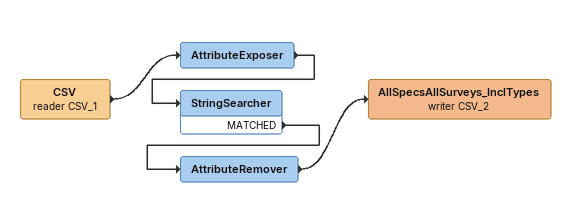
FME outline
CSV (reader CSV_1)
    -> AttributeExposer
AttributeExposer
    -> StringSearcher
StringSearcher
    MATCHED -> AttributeRemover
AttributeRemover
    -> AllSpecsAllSurveys_InclTypes (writer CSV_2)
AllSpecsAllSurveys_InclTypes (writer CSV_2)
